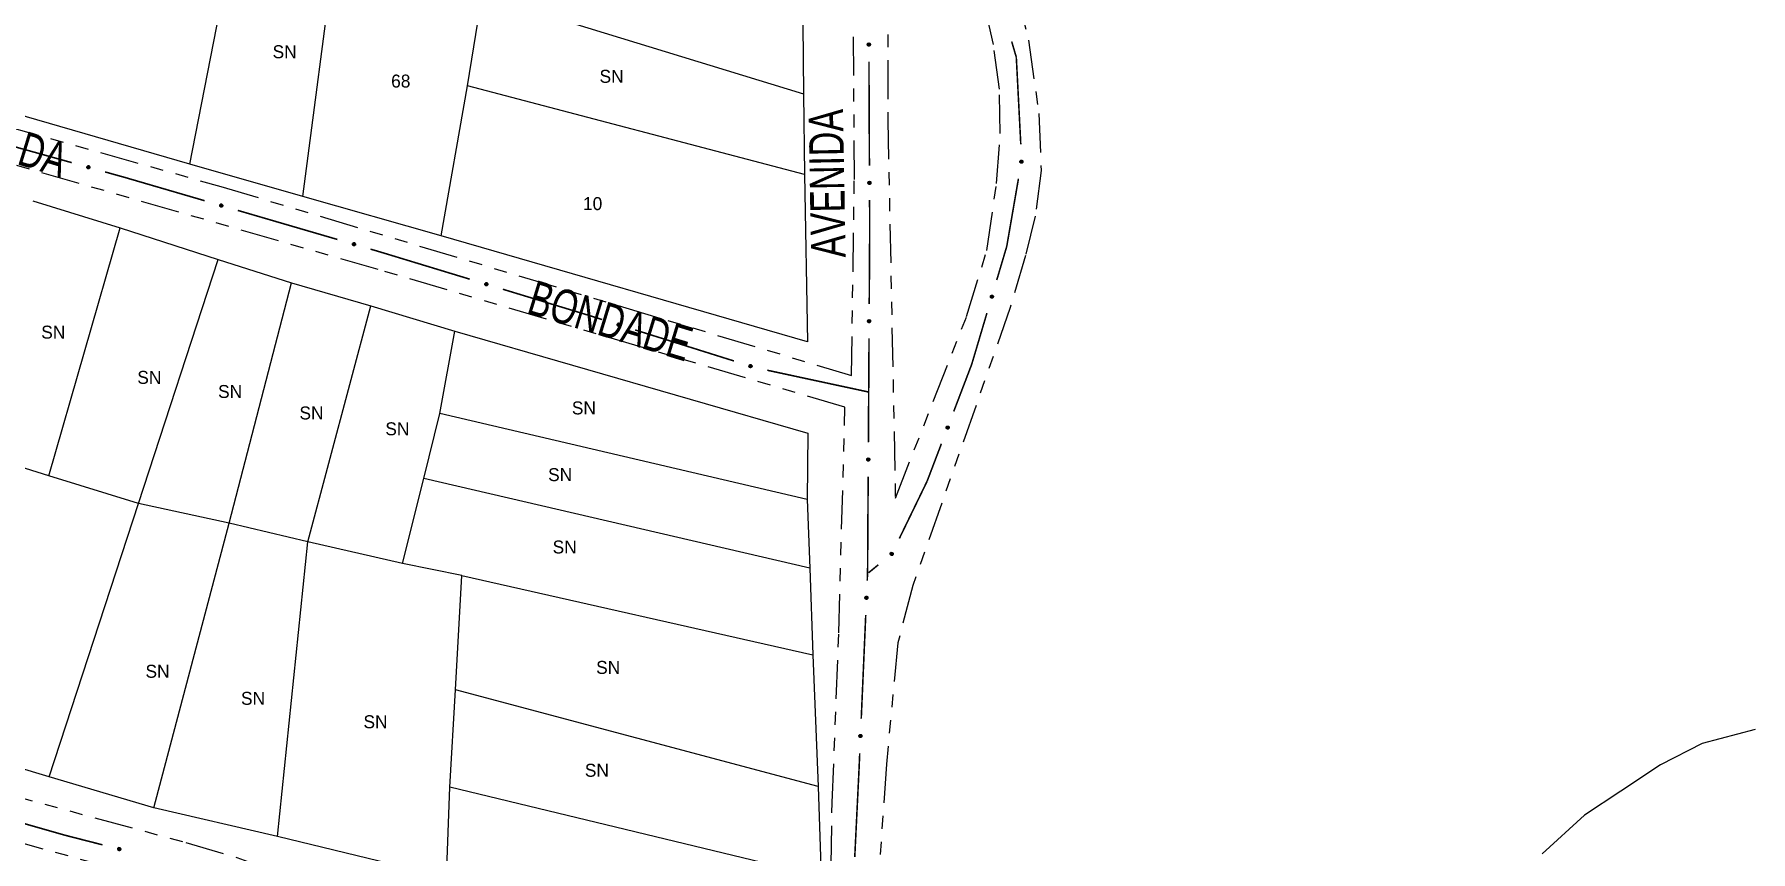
# Model space of a CAD drawing. Extents: x 205454 to 206599, y 4874260 to 4875179.
# Drawn here: x 206193.6 to 206392.2, y 4874690.7 to 4874785.2 of the extents above; entities that cross this region are included whole.
import ezdxf
from ezdxf.enums import TextEntityAlignment as Align

# ---------------------------------------------------------------- set-up
doc = ezdxf.new("R2010")
doc.units = 0
doc.header["$LTSCALE"] = 1.5
doc.header["$MEASUREMENT"] = 0
doc.linetypes.add('TRACO_25', pattern=[8, 3, -1, 1, -1, 1, -1])
for name, color, linetype in [('CD_MALHA_LOTES', 7, 'CONTINUOUS'), ('HD-CURSO-PERENE', 170, 'CONTINUOUS'), ('RU-QUADRA', 210, 'CONTINUOUS'), ('SV-EIXO-RUA-N-PAV', 6, 'CONTINUOUS'), ('SV-RUA-NAO-PAV', 7, 'CONTINUOUS'), ('SV-TXT-RUA-N-PAV', 7, 'CONTINUOUS'), ('Th_NmrPort', 7, 'CONTINUOUS')]:
    doc.layers.add(name, color=color, linetype=linetype)
doc.styles.add('ARIAL', font='ARIAL.SHX')

msp = doc.modelspace()

# ---------------------------------------------------------------- linework, layer by layer
at = {"layer": 'CD_MALHA_LOTES', "linetype": 'Continuous', "flags": 128}
for points in [[(206211.547951, 4874770.237892), (206217.086585, 4874798.467974)], [(206224.631562, 4874766.507791), (206228.389921, 4874795.076973)], [(206243.677683, 4874779.280561), (206245.401442, 4874789.764405)], [(206245.401442, 4874789.764405), (206282.589418, 4874778.348036)], [(206282.476384, 4874790.555638), (206282.589418, 4874778.348036)], [(206240.625783, 4874761.92994), (206243.677683, 4874779.280561)], [(206282.702451, 4874769.022783), (206243.677683, 4874779.280561)], [(206282.589418, 4874778.348036), (206282.702451, 4874769.022783)], [(206211.547951, 4874770.237892), (206191.173687, 4874776.115627)], [(206224.631562, 4874766.507791), (206211.547951, 4874770.237892)], [(206282.702451, 4874769.022783), (206283.041551, 4874749.694079)], [(206193.372231, 4874766.001102), (206203.481832, 4874762.851227)], [(206240.625783, 4874761.92994), (206224.631562, 4874766.507791)], [(206195.232158, 4874734.172361), (206203.481832, 4874762.851227)], [(206203.481832, 4874762.851227), (206214.821383, 4874759.191371)], [(206283.041551, 4874749.694079), (206240.625783, 4874761.92994)], [(206205.611747, 4874730.992487), (206214.821383, 4874759.191371)], [(206214.821383, 4874759.191371), (206223.341046, 4874756.491478)], [(206216.111332, 4874728.712577), (206223.341046, 4874756.491478)], [(206223.341046, 4874756.491478), (206232.490684, 4874753.851583)], [(206225.230972, 4874726.552662), (206232.490684, 4874753.851583)], [(206232.490684, 4874753.851583), (206242.2103, 4874750.911699)], [(206240.500368, 4874741.402075), (206242.2103, 4874750.911699)], [(206242.2103, 4874750.911699), (206283.068684, 4874739.122165)], [(206238.640441, 4874733.872373), (206240.500368, 4874741.402075)], [(206283.008687, 4874731.442469), (206240.500368, 4874741.402075)], [(206283.068684, 4874739.122165), (206283.008687, 4874731.442469)], [(206195.232158, 4874734.172361), (206186.472504, 4874736.932252)], [(206205.611747, 4874730.992487), (206195.232158, 4874734.172361)], [(206236.180539, 4874724.032762), (206238.640441, 4874733.872373)], [(206283.308675, 4874723.492783), (206238.640441, 4874733.872373)], [(206195.262157, 4874699.373737), (206205.611747, 4874730.992487)], [(206216.111332, 4874728.712577), (206205.611747, 4874730.992487)], [(206283.008687, 4874731.442469), (206283.308675, 4874723.492783)], [(206207.411676, 4874695.773879), (206216.111332, 4874728.712577)], [(206225.230972, 4874726.552662), (206216.111332, 4874728.712577)], [(206221.691112, 4874692.47401), (206225.230972, 4874726.552662)], [(206236.180539, 4874724.032762), (206225.230972, 4874726.552662)], [(206243.020268, 4874722.652816), (206236.180539, 4874724.032762)], [(206242.300297, 4874709.42334), (206243.020268, 4874722.652816)], [(206243.020268, 4874722.652816), (206283.668661, 4874713.473179)], [(206283.308675, 4874723.492783), (206283.668661, 4874713.473179)], [(206283.668661, 4874713.473179), (206284.268637, 4874698.263781)], [(206241.640323, 4874698.173784), (206242.300297, 4874709.42334)], [(206284.268637, 4874698.263781), (206242.300297, 4874709.42334)], [(206195.262157, 4874699.373737), (206176.152912, 4874705.10351)], [(206207.411676, 4874695.773879), (206195.262157, 4874699.373737)], [(206241.250338, 4874687.734197), (206241.640323, 4874698.173784)], [(206284.628623, 4874687.794195), (206241.640323, 4874698.173784)], [(206284.268637, 4874698.263781), (206284.628623, 4874687.794195)], [(206221.691112, 4874692.47401), (206207.411676, 4874695.773879)], [(206241.250338, 4874687.734197), (206221.691112, 4874692.47401)]]:
    msp.add_lwpolyline(points, dxfattribs=at)
at = {"layer": 'HD-CURSO-PERENE', "linetype": 'Continuous'}
msp.add_polyline3d([(206392.697741, 4874704.846304, 2.554287), (206386.55274, 4874703.208289, 2.554287), (206381.742065, 4874700.763902, 2.554287), (206377.143418, 4874697.692979, 2.554287), (206372.965752, 4874694.941822, 2.554287), (206368.038081, 4874690.471686, 2.554287)], dxfattribs=at)
at = {"layer": 'RU-QUADRA', "linetype": 'Continuous', "flags": 128}
for points in [[(206185.154661, 4874841.138067), (206195.666763, 4874837.747067), (206208.49605, 4874833.564832), (206219.347252, 4874829.947765), (206230.989689, 4874825.878564), (206240.145391, 4874823.109246), (206250.940077, 4874819.887796), (206282.476384, 4874809.77131), (206282.363351, 4874800.389541), (206282.476384, 4874790.555638), (206282.589418, 4874778.348036), (206282.702451, 4874769.022783), (206283.041551, 4874749.694079), (206240.625783, 4874761.92994), (206224.631562, 4874766.507791), (206211.547951, 4874770.237892), (206191.173687, 4874776.115627)], [(206193.372231, 4874766.001102), (206203.481832, 4874762.851227), (206214.821383, 4874759.191371), (206223.341046, 4874756.491478), (206232.490684, 4874753.851583), (206242.2103, 4874750.911699), (206283.068684, 4874739.122165), (206283.008687, 4874731.442469), (206283.308675, 4874723.492783), (206283.668661, 4874713.473179), (206284.268637, 4874698.263781), (206284.628623, 4874687.794195), (206284.748618, 4874677.444604), (206241.250338, 4874687.734197), (206221.691112, 4874692.47401), (206207.411676, 4874695.773879), (206195.262157, 4874699.373737), (206176.152912, 4874705.10351)]]:
    msp.add_lwpolyline(points, dxfattribs=at)
at = {"layer": 'SV-EIXO-RUA-N-PAV'}
for points in [[(206290.028593, 4874783.927545), (206289.993369, 4874783.961475), (206289.970033, 4874783.997839), (206289.9593, 4874784.033771), (206289.958094, 4874784.067996), (206289.960804, 4874784.103148), (206289.971356, 4874784.137987), (206289.991632, 4874784.174059), (206290.025421, 4874784.209633), (206290.064244, 4874784.23109), (206290.098908, 4874784.243497), (206290.134523, 4874784.246809), (206290.168628, 4874784.243604), (206290.204454, 4874784.231447), (206290.240809, 4874784.210542), (206290.275758, 4874784.175701), (206290.298391, 4874784.139893), (206290.30786, 4874784.104866), (206290.310963, 4874784.06904), (206290.307766, 4874784.033185), (206290.297211, 4874783.999046), (206290.276097, 4874783.96248), (206290.241251, 4874783.928441), (206290.205796, 4874783.90546), (206290.17091, 4874783.895501), (206290.13557, 4874783.89324), (206290.10028, 4874783.89553), (206290.064818, 4874783.904679), (206290.028593, 4874783.927545)], [(206199.928744, 4874769.726772), (206199.886498, 4874769.702129), (206199.845149, 4874769.68959), (206199.807653, 4874769.689057), (206199.774395, 4874769.697226), (206199.741312, 4874769.709415), (206199.710669, 4874769.729063), (206199.68149, 4874769.758404), (206199.656473, 4874769.80061), (206199.646411, 4874769.843812), (206199.643921, 4874769.880545), (206199.650443, 4874769.915715), (206199.662823, 4874769.947654), (206199.684285, 4874769.97881), (206199.714308, 4874770.00809), (206199.757356, 4874770.032219), (206199.797977, 4874770.044234), (206199.834259, 4874770.043797), (206199.869575, 4874770.037017), (206199.9032, 4874770.024168), (206199.933169, 4874770.004708), (206199.962596, 4874769.974426), (206199.985847, 4874769.931622), (206199.998294, 4874769.891244), (206199.998367, 4874769.854966), (206199.990909, 4874769.820347), (206199.979087, 4874769.787017), (206199.960618, 4874769.755392), (206199.928744, 4874769.726772)], [(206307.919373, 4874770.639355), (206307.948125, 4874770.59979), (206307.964745, 4874770.559907), (206307.969032, 4874770.522653), (206307.964237, 4874770.488744), (206307.955424, 4874770.454606), (206307.938946, 4874770.422148), (206307.912676, 4874770.390175), (206307.87319, 4874770.361055), (206307.831214, 4874770.346714), (206307.794915, 4874770.340557), (206307.759269, 4874770.343521), (206307.726249, 4874770.352638), (206307.6931, 4874770.37087), (206307.660959, 4874770.397808), (206307.632638, 4874770.438222), (206307.616612, 4874770.477434), (206307.613411, 4874770.513577), (206307.616618, 4874770.549394), (206307.626033, 4874770.584139), (206307.642393, 4874770.615906), (206307.669573, 4874770.648219), (206307.709832, 4874770.675643), (206307.748759, 4874770.692073), (206307.784848, 4874770.695781), (206307.820039, 4874770.69183), (206307.854386, 4874770.683407), (206307.887703, 4874770.668201), (206307.919373, 4874770.639355)], [(206290.10132, 4874767.92771), (206290.066095, 4874767.96164), (206290.04276, 4874767.998004), (206290.032026, 4874768.033936), (206290.030821, 4874768.068161), (206290.033531, 4874768.103314), (206290.044083, 4874768.138152), (206290.064359, 4874768.174224), (206290.098148, 4874768.209798), (206290.136971, 4874768.231255), (206290.171634, 4874768.243663), (206290.20725, 4874768.246975), (206290.241355, 4874768.24377), (206290.27718, 4874768.231612), (206290.313536, 4874768.210707), (206290.348484, 4874768.175866), (206290.371117, 4874768.140058), (206290.380587, 4874768.105031), (206290.38369, 4874768.069205), (206290.380493, 4874768.03335), (206290.369938, 4874767.999212), (206290.348824, 4874767.962645), (206290.313978, 4874767.928606), (206290.278522, 4874767.905625), (206290.243637, 4874767.895666), (206290.208297, 4874767.893406), (206290.173006, 4874767.895695), (206290.137544, 4874767.904844), (206290.10132, 4874767.92771)], [(206215.301551, 4874765.29663), (206215.259005, 4874765.272508), (206215.217506, 4874765.260477), (206215.180005, 4874765.260404), (206215.146851, 4874765.26898), (206215.11392, 4874765.281575), (206215.08352, 4874765.301597), (206215.054703, 4874765.331294), (206215.030205, 4874765.373804), (206215.020674, 4874765.417125), (206215.018636, 4874765.453887), (206215.025588, 4874765.488973), (206215.038359, 4874765.520759), (206215.060202, 4874765.551649), (206215.090582, 4874765.580558), (206215.133923, 4874765.604157), (206215.174688, 4874765.615673), (206215.210962, 4874765.614791), (206215.246192, 4874765.607578), (206215.279657, 4874765.594318), (206215.309385, 4874765.574491), (206215.338438, 4874765.54385), (206215.361163, 4874765.500764), (206215.373113, 4874765.460237), (206215.372741, 4874765.42396), (206215.364859, 4874765.389436), (206215.352628, 4874765.356253), (206215.333773, 4874765.324857), (206215.301551, 4874765.29663)], [(206230.661551, 4874760.81663), (206230.619005, 4874760.792508), (206230.577506, 4874760.780476), (206230.540005, 4874760.780404), (206230.506851, 4874760.78898), (206230.47392, 4874760.801574), (206230.44352, 4874760.821597), (206230.414703, 4874760.851294), (206230.390205, 4874760.893804), (206230.380674, 4874760.937125), (206230.378636, 4874760.973886), (206230.385588, 4874761.008973), (206230.398359, 4874761.040759), (206230.420202, 4874761.071648), (206230.450582, 4874761.100558), (206230.493923, 4874761.124157), (206230.534688, 4874761.135673), (206230.570962, 4874761.134791), (206230.606192, 4874761.127578), (206230.639657, 4874761.114318), (206230.669385, 4874761.094491), (206230.698438, 4874761.06385), (206230.721163, 4874761.020764), (206230.733113, 4874760.980237), (206230.732741, 4874760.94396), (206230.724859, 4874760.909436), (206230.712628, 4874760.876253), (206230.693773, 4874760.844857), (206230.661551, 4874760.81663)], [(206245.978808, 4874756.197363), (206245.935996, 4874756.173716), (206245.894365, 4874756.162148), (206245.856867, 4874756.162493), (206245.823809, 4874756.171438), (206245.791021, 4874756.184399), (206245.760846, 4874756.204759), (206245.732361, 4874756.234775), (206245.708339, 4874756.277555), (206245.699292, 4874756.32098), (206245.697663, 4874756.357762), (206245.705006, 4874756.392769), (206245.71813, 4874756.42441), (206245.740316, 4874756.455054), (206245.771016, 4874756.483624), (206245.814617, 4874756.506738), (206245.855508, 4874756.5178), (206245.89177, 4874756.516513), (206245.926917, 4874756.508909), (206245.960233, 4874756.495276), (206245.989738, 4874756.475119), (206246.018447, 4874756.444157), (206246.040691, 4874756.40082), (206246.052189, 4874756.360162), (206246.051412, 4874756.323891), (206246.043146, 4874756.289457), (206246.030547, 4874756.256413), (206246.011343, 4874756.225229), (206245.978808, 4874756.197363)], [(206304.513544, 4874755.019254), (206304.537446, 4874754.976584), (206304.549262, 4874754.935023), (206304.549141, 4874754.897523), (206304.540392, 4874754.864413), (206304.527628, 4874754.831548), (206304.507448, 4874754.801252), (206304.477602, 4874754.772589), (206304.434966, 4874754.748313), (206304.391595, 4874754.739006), (206304.354824, 4874754.737158), (206304.319774, 4874754.744292), (206304.288055, 4874754.757227), (206304.257279, 4874754.77923), (206304.228527, 4874754.809759), (206304.205153, 4874754.853222), (206304.193848, 4874754.894047), (206304.194918, 4874754.930316), (206304.202313, 4874754.965507), (206304.215747, 4874754.998904), (206304.235728, 4874755.028528), (206304.266518, 4874755.057422), (206304.309722, 4874755.079923), (206304.350311, 4874755.091663), (206304.386585, 4874755.091103), (206304.421068, 4874755.083042), (206304.454187, 4874755.07064), (206304.485485, 4874755.051622), (206304.513544, 4874755.019254)], [(206261.276675, 4874751.51355), (206261.233642, 4874751.490308), (206261.191905, 4874751.479131), (206261.154411, 4874751.479829), (206261.121439, 4874751.489085), (206261.088774, 4874751.502353), (206261.058793, 4874751.522997), (206261.030591, 4874751.553279), (206261.006973, 4874751.596283), (206260.998334, 4874751.639792), (206260.997051, 4874751.676587), (206261.004723, 4874751.711524), (206261.018145, 4874751.74304), (206261.040617, 4874751.773474), (206261.071585, 4874751.801754), (206261.115402, 4874751.824457), (206261.156395, 4874751.835133), (206261.192644, 4874751.833506), (206261.227717, 4874751.825571), (206261.260904, 4874751.811625), (206261.290217, 4874751.791191), (206261.318634, 4874751.759961), (206261.340469, 4874751.716416), (206261.351584, 4874751.675652), (206261.350466, 4874751.639391), (206261.341877, 4874751.605036), (206261.328967, 4874751.572111), (206261.309471, 4874751.541109), (206261.276675, 4874751.51355)], [(206290.057444, 4874751.92915), (206290.022586, 4874751.963456), (206289.999641, 4874752.000068), (206289.989293, 4874752.036113), (206289.988455, 4874752.070348), (206289.991542, 4874752.10547), (206290.002466, 4874752.140193), (206290.023128, 4874752.176046), (206290.057296, 4874752.211256), (206290.096346, 4874752.232296), (206290.131141, 4874752.244331), (206290.16679, 4874752.247261), (206290.200859, 4874752.243691), (206290.236552, 4874752.23115), (206290.272681, 4874752.209857), (206290.307255, 4874752.174643), (206290.329502, 4874752.138595), (206290.338596, 4874752.103468), (206290.341315, 4874752.06761), (206290.337733, 4874752.031792), (206290.326813, 4874751.997768), (206290.305308, 4874751.96143), (206290.2701, 4874751.927767), (206290.2344, 4874751.905167), (206290.19941, 4874751.895583), (206290.164048, 4874751.893701), (206290.128783, 4874751.896369), (206290.093422, 4874751.905897), (206290.057444, 4874751.92915)], [(206276.541374, 4874746.718869), (206276.498341, 4874746.695626), (206276.456604, 4874746.68445), (206276.41911, 4874746.685148), (206276.386138, 4874746.694404), (206276.353473, 4874746.707672), (206276.323492, 4874746.728315), (206276.29529, 4874746.758598), (206276.271672, 4874746.801602), (206276.263033, 4874746.84511), (206276.26175, 4874746.881906), (206276.269422, 4874746.916842), (206276.282843, 4874746.948359), (206276.305316, 4874746.978793), (206276.336284, 4874747.007073), (206276.380101, 4874747.029775), (206276.421094, 4874747.040452), (206276.457342, 4874747.038824), (206276.492416, 4874747.030889), (206276.525602, 4874747.016944), (206276.554916, 4874746.99651), (206276.583333, 4874746.965279), (206276.605168, 4874746.921735), (206276.616283, 4874746.880971), (206276.615165, 4874746.844709), (206276.606576, 4874746.810354), (206276.593666, 4874746.77743), (206276.574169, 4874746.746428), (206276.541374, 4874746.718869)], [(206299.400706, 4874739.86145), (206299.421309, 4874739.817093), (206299.429946, 4874739.774758), (206299.426986, 4874739.737374), (206299.415757, 4874739.705021), (206299.400542, 4874739.673217), (206299.378127, 4874739.644535), (206299.346197, 4874739.618213), (206299.301846, 4874739.597233), (206299.257896, 4874739.591236), (206299.22109, 4874739.592176), (206299.18668, 4874739.601943), (206299.156031, 4874739.617242), (206299.127009, 4874739.641511), (206299.10065, 4874739.674129), (206299.080633, 4874739.719236), (206299.07245, 4874739.760799), (206299.076262, 4874739.796883), (206299.0863, 4874739.831414), (206299.102223, 4874739.863698), (206299.124388, 4874739.891725), (206299.157277, 4874739.918205), (206299.20206, 4874739.937372), (206299.243421, 4874739.946007), (206299.279549, 4874739.942702), (206299.313322, 4874739.932055), (206299.345408, 4874739.917182), (206299.375177, 4874739.89585), (206299.400706, 4874739.86145)], [(206289.958681, 4874735.929455), (206289.923822, 4874735.963761), (206289.900878, 4874736.000373), (206289.89053, 4874736.036417), (206289.889691, 4874736.070653), (206289.892778, 4874736.105775), (206289.903703, 4874736.140498), (206289.924364, 4874736.176351), (206289.958532, 4874736.211561), (206289.997583, 4874736.2326), (206290.032378, 4874736.244636), (206290.068027, 4874736.247566), (206290.102095, 4874736.243995), (206290.137788, 4874736.231455), (206290.173918, 4874736.210161), (206290.208491, 4874736.174947), (206290.230739, 4874736.138899), (206290.239832, 4874736.103773), (206290.242551, 4874736.067915), (206290.23897, 4874736.032096), (206290.22805, 4874735.998073), (206290.206545, 4874735.961735), (206290.171336, 4874735.928072), (206290.135636, 4874735.905472), (206290.100646, 4874735.895888), (206290.065284, 4874735.894006), (206290.03002, 4874735.896674), (206289.994658, 4874735.906202), (206289.958681, 4874735.929455)], [(206292.955462, 4874725.162122), (206292.951285, 4874725.113392), (206292.937731, 4874725.072365), (206292.916577, 4874725.041401), (206292.89075, 4874725.018912), (206292.861735, 4874724.998881), (206292.828028, 4874724.98514), (206292.787237, 4874724.978176), (206292.738325, 4874724.982022), (206292.69721, 4874724.99867), (206292.665743, 4874725.017784), (206292.640743, 4874725.043366), (206292.621756, 4874725.071878), (206292.60864, 4874725.107363), (206292.601986, 4874725.148769), (206292.607044, 4874725.197859), (206292.620608, 4874725.237989), (206292.641856, 4874725.267402), (206292.667733, 4874725.292373), (206292.697599, 4874725.312468), (206292.730765, 4874725.325766), (206292.772467, 4874725.33239), (206292.820852, 4874725.326756), (206292.861031, 4874725.313684), (206292.890735, 4874725.292856), (206292.914745, 4874725.266826), (206292.93519, 4874725.237969), (206292.950413, 4874725.20466), (206292.955462, 4874725.162122)], [(206289.746413, 4874719.936681), (206289.712856, 4874719.972262), (206289.691292, 4874720.009704), (206289.682295, 4874720.046109), (206289.682733, 4874720.080353), (206289.687127, 4874720.115335), (206289.699338, 4874720.149627), (206289.721322, 4874720.184685), (206289.756778, 4874720.218597), (206289.796586, 4874720.238166), (206289.831805, 4874720.248896), (206289.867538, 4874720.250496), (206289.90145, 4874720.245658), (206289.936651, 4874720.231796), (206289.971962, 4874720.209171), (206290.005199, 4874720.172693), (206290.026087, 4874720.135841), (206290.033865, 4874720.100399), (206290.035246, 4874720.064465), (206290.030332, 4874720.028805), (206290.018152, 4874719.995213), (206289.995307, 4874719.959701), (206289.958869, 4874719.927374), (206289.922351, 4874719.90612), (206289.887028, 4874719.897846), (206289.851621, 4874719.897284), (206289.81648, 4874719.901264), (206289.781498, 4874719.912104), (206289.746413, 4874719.936681)], [(206289.051417, 4874703.951782), (206289.017861, 4874703.987364), (206288.996297, 4874704.024806), (206288.9873, 4874704.061211), (206288.987738, 4874704.095454), (206288.992131, 4874704.130436), (206289.004342, 4874704.164728), (206289.026326, 4874704.199786), (206289.061782, 4874704.233698), (206289.10159, 4874704.253268), (206289.136809, 4874704.263998), (206289.172543, 4874704.265597), (206289.206454, 4874704.26076), (206289.241656, 4874704.246898), (206289.276966, 4874704.224272), (206289.310203, 4874704.187794), (206289.331092, 4874704.150942), (206289.33887, 4874704.115501), (206289.34025, 4874704.079567), (206289.335337, 4874704.043907), (206289.323156, 4874704.010314), (206289.300312, 4874703.974803), (206289.263873, 4874703.942475), (206289.227356, 4874703.921221), (206289.192033, 4874703.912948), (206289.156625, 4874703.912385), (206289.121485, 4874703.916365), (206289.086503, 4874703.927205), (206289.051417, 4874703.951782)], [(206203.494978, 4874690.866344), (206203.453255, 4874690.840826), (206203.412177, 4874690.827426), (206203.3747, 4874690.826112), (206203.341279, 4874690.833585), (206203.307949, 4874690.845082), (206203.276903, 4874690.864087), (206203.247118, 4874690.892813), (206203.221226, 4874690.934488), (206203.210265, 4874690.977471), (206203.207011, 4874691.014144), (206203.212797, 4874691.049442), (206203.224508, 4874691.081633), (206203.245316, 4874691.113229), (206203.274722, 4874691.143129), (206203.317258, 4874691.16815), (206203.357619, 4874691.18101), (206203.393903, 4874691.18133), (206203.429352, 4874691.175288), (206203.463238, 4874691.163143), (206203.493606, 4874691.144311), (206203.523658, 4874691.11465), (206203.547797, 4874691.07234), (206203.561083, 4874691.032231), (206203.561912, 4874690.995961), (206203.555178, 4874690.961195), (206203.544053, 4874690.927626), (206203.526248, 4874690.895622), (206203.494978, 4874690.866344)]]:
    msp.add_lwpolyline(points, close=True, dxfattribs=at)
for points in [[(206289.970033, 4874783.997839), (206289.960804, 4874784.103148)], [(206289.979977, 4874783.982147), (206289.967107, 4874784.111719)], [(206289.993369, 4874783.961475), (206289.971356, 4874784.137987)], [(206290.010157, 4874783.946806), (206289.981949, 4874784.148629)], [(206290.028593, 4874783.927545), (206289.991632, 4874784.174059)], [(206290.0485, 4874783.916961), (206290.010424, 4874784.18833)], [(206290.064818, 4874783.904679), (206290.025421, 4874784.209633)], [(206290.082669, 4874783.904835), (206290.044413, 4874784.215776)], [(206290.10028, 4874783.89553), (206290.064244, 4874784.23109)], [(206290.116812, 4874783.898168), (206290.079815, 4874784.232311)], [(206290.13557, 4874783.89324), (206290.098908, 4874784.243497)], [(206290.15366, 4874783.896971), (206290.119337, 4874784.243407)], [(206290.17091, 4874783.895501), (206290.134523, 4874784.246809)], [(206290.189106, 4874783.903954), (206290.152091, 4874784.242191)], [(206290.205796, 4874783.90546), (206290.168628, 4874784.243604)], [(206290.224515, 4874783.919125), (206290.187612, 4874784.232801)], [(206290.241251, 4874783.928441), (206290.204454, 4874784.231447)], [(206290.257127, 4874783.949293), (206290.223157, 4874784.217953)], [(206290.276097, 4874783.96248), (206290.240809, 4874784.210542)], [(206290.28425, 4874783.986259), (206290.258783, 4874784.185366)], [(206290.297211, 4874783.999046), (206290.275758, 4874784.175701)], [(206290.301833, 4874784.020452), (206290.287593, 4874784.151383)], [(206290.307766, 4874784.033185), (206290.298391, 4874784.139893)], [(206199.990909, 4874769.820347), (206199.643921, 4874769.880545)], [(206199.979087, 4874769.787017), (206199.646411, 4874769.843812)], [(206199.981055, 4874769.803643), (206199.64948, 4874769.859126)], [(206199.992251, 4874769.838769), (206199.649577, 4874769.900175)], [(206199.998367, 4874769.854966), (206199.650443, 4874769.915715)], [(206199.965333, 4874769.772609), (206199.655739, 4874769.820557)], [(206199.960618, 4874769.755392), (206199.656473, 4874769.80061)], [(206199.995193, 4874769.874777), (206199.659675, 4874769.931358)], [(206199.998294, 4874769.891244), (206199.662823, 4874769.947654)], [(206199.944354, 4874769.74304), (206199.672881, 4874769.780374)], [(206199.990249, 4874769.91298), (206199.678391, 4874769.962974)], [(206199.928744, 4874769.726772), (206199.68149, 4874769.758404)], [(206199.985847, 4874769.931622), (206199.684285, 4874769.97881)], [(206199.970112, 4874769.95258), (206199.702366, 4874769.993126)], [(206199.905187, 4874769.714284), (206199.703317, 4874769.742156)], [(206199.886498, 4874769.702129), (206199.710669, 4874769.729063)], [(206199.962596, 4874769.974426), (206199.714308, 4874770.00809)], [(206199.862958, 4874769.694879), (206199.734784, 4874769.717815)], [(206199.845149, 4874769.68959), (206199.741312, 4874769.709415)], [(206199.941939, 4874769.988752), (206199.74343, 4874770.018521)], [(206199.933169, 4874770.004708), (206199.757356, 4874770.032219)], [(206199.913833, 4874770.01499), (206199.783979, 4874770.036977)], [(206199.9032, 4874770.024168), (206199.797977, 4874770.044234)], [(206307.626033, 4874770.584139), (206307.616612, 4874770.477434)], [(206307.6341, 4874770.595638), (206307.625236, 4874770.464233)], [(206307.642393, 4874770.615906), (206307.632638, 4874770.438222)], [(206307.65739, 4874770.626231), (206307.647662, 4874770.425738)], [(206307.669573, 4874770.648219), (206307.660959, 4874770.397808)], [(206307.690556, 4874770.657887), (206307.677044, 4874770.387426)], [(206307.709832, 4874770.675643), (206307.6931, 4874770.37087)], [(206307.727939, 4874770.68189), (206307.709447, 4874770.366593)], [(206307.748759, 4874770.692073), (206307.726249, 4874770.352638)], [(206307.765454, 4874770.690639), (206307.742779, 4874770.351139)], [(206307.784848, 4874770.695781), (206307.759269, 4874770.343521)], [(206307.801576, 4874770.691319), (206307.774817, 4874770.344217)], [(206307.820039, 4874770.69183), (206307.794915, 4874770.340557)], [(206307.837647, 4874770.6837), (206307.815669, 4874770.348234)], [(206307.854386, 4874770.683407), (206307.831214, 4874770.346714)], [(206307.8701, 4874770.671167), (206307.853417, 4874770.358326)], [(206307.887703, 4874770.668201), (206307.87319, 4874770.361055)], [(206307.901623, 4874770.653256), (206307.89168, 4874770.379408)], [(206307.919373, 4874770.639355), (206307.912676, 4874770.390175)], [(206307.934159, 4874770.617168), (206307.926655, 4874770.413521)], [(206307.948125, 4874770.59979), (206307.938946, 4874770.422148)], [(206307.957697, 4874770.577096), (206307.947721, 4874770.447268)], [(206307.964745, 4874770.559907), (206307.955424, 4874770.454606)], [(206290.04276, 4874767.998004), (206290.033531, 4874768.103314)], [(206290.052703, 4874767.982312), (206290.039834, 4874768.111885)], [(206290.066095, 4874767.96164), (206290.044083, 4874768.138152)], [(206290.082884, 4874767.946971), (206290.054676, 4874768.148795)], [(206290.10132, 4874767.92771), (206290.064359, 4874768.174224)], [(206290.121227, 4874767.917126), (206290.083151, 4874768.188496)], [(206290.137544, 4874767.904844), (206290.098148, 4874768.209798)], [(206290.155395, 4874767.905), (206290.117139, 4874768.215941)], [(206290.173006, 4874767.895695), (206290.136971, 4874768.231255)], [(206290.189539, 4874767.898333), (206290.152542, 4874768.232476)], [(206290.208297, 4874767.893406), (206290.171634, 4874768.243663)], [(206290.226387, 4874767.897136), (206290.192063, 4874768.243572)], [(206290.243637, 4874767.895666), (206290.20725, 4874768.246975)], [(206290.261833, 4874767.90412), (206290.224817, 4874768.242357)], [(206290.278522, 4874767.905625), (206290.241355, 4874768.24377)], [(206290.297242, 4874767.919291), (206290.260338, 4874768.232966)], [(206290.313978, 4874767.928606), (206290.27718, 4874768.231612)], [(206290.329854, 4874767.949459), (206290.295884, 4874768.218118)], [(206290.348824, 4874767.962645), (206290.313536, 4874768.210707)], [(206290.356976, 4874767.986424), (206290.33151, 4874768.185531)], [(206290.369938, 4874767.999212), (206290.348484, 4874768.175866)], [(206290.37456, 4874768.020618), (206290.360319, 4874768.151549)], [(206290.380493, 4874768.03335), (206290.371117, 4874768.140058)], [(206215.364859, 4874765.389436), (206215.018636, 4874765.453887)], [(206215.352628, 4874765.356253), (206215.020674, 4874765.417125)], [(206215.354801, 4874765.372853), (206215.023931, 4874765.432401)], [(206215.366426, 4874765.40784), (206215.024532, 4874765.473446)], [(206215.372741, 4874765.42396), (206215.025588, 4874765.488973)], [(206215.338699, 4874765.342015), (206215.029717, 4874765.393758)], [(206215.333773, 4874765.324857), (206215.030205, 4874765.373804)], [(206215.36981, 4874765.443809), (206215.035011, 4874765.504503)], [(206215.373113, 4874765.460237), (206215.038359, 4874765.520759)], [(206215.317358, 4874765.312705), (206215.046364, 4874765.353368)], [(206215.365335, 4874765.48207), (206215.054115, 4874765.535887)], [(206215.301551, 4874765.29663), (206215.054703, 4874765.331294)], [(206215.361163, 4874765.500764), (206215.060202, 4874765.551649)], [(206215.277842, 4874765.284432), (206215.076329, 4874765.314779)], [(206215.345686, 4874765.521914), (206215.078458, 4874765.565742)], [(206215.338438, 4874765.54385), (206215.090582, 4874765.580558)], [(206215.317959, 4874765.558428), (206215.11983, 4874765.590631)], [(206215.309385, 4874765.574491), (206215.133923, 4874765.604157)], [(206215.290177, 4874765.585009), (206215.160602, 4874765.608588)], [(206215.279657, 4874765.594318), (206215.174688, 4874765.615673)], [(206215.259005, 4874765.272508), (206215.08352, 4874765.301597)], [(206215.235378, 4874765.265547), (206215.107495, 4874765.290054)], [(206215.217506, 4874765.260477), (206215.11392, 4874765.281575)], [(206230.724859, 4874760.909436), (206230.378636, 4874760.973886)], [(206230.712628, 4874760.876253), (206230.380674, 4874760.937125)], [(206230.714801, 4874760.892853), (206230.383931, 4874760.952401)], [(206230.726426, 4874760.92784), (206230.384532, 4874760.993446)], [(206230.732741, 4874760.94396), (206230.385588, 4874761.008973)], [(206230.698699, 4874760.862015), (206230.389717, 4874760.913758)], [(206230.693773, 4874760.844857), (206230.390205, 4874760.893804)], [(206230.72981, 4874760.963808), (206230.395011, 4874761.024502)], [(206230.733113, 4874760.980237), (206230.398359, 4874761.040759)], [(206230.677358, 4874760.832705), (206230.406364, 4874760.873368)], [(206230.725335, 4874761.00207), (206230.414115, 4874761.055886)], [(206230.661551, 4874760.81663), (206230.414703, 4874760.851294)], [(206230.721163, 4874761.020764), (206230.420202, 4874761.071648)], [(206230.637842, 4874760.804432), (206230.436329, 4874760.834779)], [(206230.705686, 4874761.041914), (206230.438458, 4874761.085742)], [(206230.619005, 4874760.792508), (206230.44352, 4874760.821597)], [(206230.698438, 4874761.06385), (206230.450582, 4874761.100558)], [(206230.595378, 4874760.785547), (206230.467495, 4874760.810054)], [(206230.577506, 4874760.780476), (206230.47392, 4874760.801574)], [(206230.677959, 4874761.078428), (206230.47983, 4874761.110631)], [(206230.669385, 4874761.094491), (206230.493923, 4874761.124157)], [(206230.650177, 4874761.105009), (206230.520602, 4874761.128588)], [(206230.639657, 4874761.114318), (206230.534688, 4874761.135673)], [(206246.043146, 4874756.289457), (206245.697663, 4874756.357762)], [(206246.030547, 4874756.256413), (206245.699292, 4874756.32098)], [(206246.032904, 4874756.272988), (206245.702719, 4874756.336219)], [(206246.044919, 4874756.307842), (206245.703776, 4874756.377254)], [(206246.051412, 4874756.323891), (206245.705006, 4874756.392769)], [(206246.01646, 4874756.242331), (206245.708073, 4874756.297513)], [(206246.011343, 4874756.225229), (206245.708339, 4874756.277555)], [(206246.048703, 4874756.343771), (206245.714601, 4874756.408192)], [(206246.052189, 4874756.360162), (206245.71813, 4874756.42441)], [(206245.994794, 4874756.213261), (206245.724269, 4874756.25694)], [(206245.978808, 4874756.197363), (206245.732361, 4874756.234775)], [(206246.044654, 4874756.38208), (206245.734053, 4874756.439361)], [(206246.040691, 4874756.40082), (206245.740316, 4874756.455054)], [(206245.954964, 4874756.18543), (206245.753802, 4874756.21802)], [(206246.02545, 4874756.422141), (206245.758727, 4874756.468944)], [(206245.935996, 4874756.173716), (206245.760846, 4874756.204759)], [(206246.018447, 4874756.444157), (206245.771016, 4874756.483624)], [(206245.912293, 4874756.167019), (206245.784691, 4874756.192949)], [(206245.894365, 4874756.162148), (206245.791021, 4874756.184399)], [(206245.998132, 4874756.458962), (206245.800374, 4874756.49337)], [(206245.989738, 4874756.475119), (206245.814617, 4874756.506738)], [(206245.970648, 4874756.485851), (206245.841344, 4874756.510872)], [(206245.960233, 4874756.495276), (206245.855508, 4874756.5178)], [(206304.215747, 4874754.998904), (206304.193848, 4874754.894047)], [(206304.22511, 4874755.009375), (206304.20086, 4874754.879924)], [(206304.235728, 4874755.028528), (206304.205153, 4874754.853222)], [(206304.251835, 4874755.037018), (206304.218606, 4874754.839059)], [(206304.266518, 4874755.057422), (206304.228527, 4874754.809759)], [(206304.288492, 4874755.064556), (206304.24328, 4874754.797559)], [(206304.309722, 4874755.079923), (206304.257279, 4874754.77923)], [(206304.328438, 4874755.083998), (206304.273009, 4874754.773061)], [(206304.350311, 4874755.091663), (206304.288055, 4874754.757227)], [(206304.366722, 4874755.088276), (206304.304294, 4874754.753795)], [(206304.386585, 4874755.091103), (206304.319774, 4874754.744292)], [(206304.402672, 4874755.084705), (206304.335295, 4874754.743155)], [(206304.421068, 4874755.083042), (206304.354824, 4874754.737158)], [(206304.437598, 4874755.072899), (206304.376337, 4874754.742342)], [(206304.454187, 4874755.07064), (206304.391595, 4874754.739006)], [(206304.468352, 4874755.056638), (206304.415009, 4874754.747927)], [(206304.485485, 4874755.051622), (206304.434966, 4874754.748313)], [(206304.497551, 4874755.035145), (206304.455485, 4874754.764365)], [(206304.513544, 4874755.019254), (206304.477602, 4874754.772589)], [(206304.525619, 4874754.995482), (206304.494228, 4874754.79413)], [(206304.537446, 4874754.976584), (206304.507448, 4874754.801252)], [(206304.544284, 4874754.952921), (206304.519115, 4874754.825167)], [(206304.549262, 4874754.935023), (206304.527628, 4874754.831548)], [(206261.341877, 4874751.605036), (206260.997051, 4874751.676587)], [(206261.328967, 4874751.572111), (206260.998334, 4874751.639792)], [(206261.33148, 4874751.588663), (206261.001904, 4874751.654997)], [(206261.343822, 4874751.623403), (206261.003348, 4874751.696021)], [(206261.350466, 4874751.639391), (206261.004723, 4874751.711524)], [(206261.314748, 4874751.558162), (206261.006895, 4874751.616243)], [(206261.309471, 4874751.541109), (206261.006973, 4874751.596283)], [(206261.347945, 4874751.659295), (206261.014463, 4874751.726856)], [(206261.351584, 4874751.675652), (206261.018145, 4874751.74304)], [(206261.29281, 4874751.529297), (206261.022708, 4874751.57552)], [(206261.276675, 4874751.51355), (206261.030591, 4874751.553279)], [(206261.344256, 4874751.69764), (206261.034208, 4874751.757841)], [(206261.340469, 4874751.716416), (206261.040617, 4874751.773474)], [(206261.25272, 4874751.501842), (206261.051874, 4874751.536324)], [(206261.233642, 4874751.490308), (206261.058793, 4874751.522997)], [(206261.32543, 4874751.73788), (206261.059159, 4874751.78719)], [(206261.318634, 4874751.759961), (206261.071585, 4874751.801754)], [(206261.209877, 4874751.483834), (206261.082525, 4874751.510963)], [(206261.191905, 4874751.479131), (206261.088774, 4874751.502353)], [(206261.298459, 4874751.774956), (206261.101034, 4874751.811223)], [(206261.290217, 4874751.791191), (206261.115402, 4874751.824457)], [(206261.27123, 4874751.802102), (206261.142166, 4874751.828339)], [(206261.260904, 4874751.811625), (206261.156395, 4874751.835133)], [(206289.999641, 4874752.000068), (206289.991542, 4874752.10547)], [(206290.009416, 4874751.98427), (206289.997936, 4874752.113973)], [(206290.022586, 4874751.963456), (206290.002466, 4874752.140193)], [(206290.039216, 4874751.948608), (206290.013173, 4874752.150722)], [(206290.057444, 4874751.92915), (206290.023128, 4874752.176046)], [(206290.077236, 4874751.918353), (206290.042071, 4874752.190115)], [(206290.093422, 4874751.905897), (206290.057296, 4874752.211256)], [(206290.111273, 4874751.905862), (206290.076352, 4874752.217195)], [(206290.128783, 4874751.896369), (206290.096346, 4874752.232296)], [(206290.145343, 4874751.898829), (206290.11193, 4874752.23335)], [(206290.164048, 4874751.893701), (206290.131141, 4874752.244331)], [(206290.182176, 4874751.897237), (206290.151568, 4874752.244021)], [(206290.19941, 4874751.895583), (206290.16679, 4874752.247261)], [(206290.217695, 4874751.903841), (206290.184307, 4874752.242455)], [(206290.2344, 4874751.905167), (206290.200859, 4874752.243691)], [(206290.253265, 4874751.918631), (206290.219725, 4874752.232684)], [(206290.2701, 4874751.927767), (206290.236552, 4874752.23115)], [(206290.286198, 4874751.948448), (206290.25511, 4874752.217456)], [(206290.305308, 4874751.96143), (206290.272681, 4874752.209857)], [(206290.313715, 4874751.985121), (206290.290384, 4874752.184489)], [(206290.326813, 4874751.997768), (206290.307255, 4874752.174643)], [(206290.331665, 4874752.019124), (206290.318828, 4874752.1502)], [(206290.337733, 4874752.031792), (206290.329502, 4874752.138595)], [(206276.606576, 4874746.810354), (206276.26175, 4874746.881906)], [(206276.593666, 4874746.77743), (206276.263033, 4874746.84511)], [(206276.596179, 4874746.793982), (206276.266603, 4874746.860316)], [(206276.608521, 4874746.828722), (206276.268047, 4874746.90134)], [(206276.615165, 4874746.844709), (206276.269422, 4874746.916842)], [(206276.579447, 4874746.763481), (206276.271593, 4874746.821562)], [(206276.574169, 4874746.746428), (206276.271672, 4874746.801602)], [(206276.612644, 4874746.864614), (206276.279162, 4874746.932175)], [(206276.616283, 4874746.880971), (206276.282843, 4874746.948359)], [(206276.557508, 4874746.734616), (206276.287407, 4874746.780839)], [(206276.541374, 4874746.718869), (206276.29529, 4874746.758598)], [(206276.608955, 4874746.902959), (206276.298906, 4874746.963159)], [(206276.605168, 4874746.921735), (206276.305316, 4874746.978793)], [(206276.517419, 4874746.707161), (206276.316573, 4874746.741642)], [(206276.498341, 4874746.695626), (206276.323492, 4874746.728315)], [(206276.590129, 4874746.943198), (206276.323858, 4874746.992509)], [(206276.583333, 4874746.965279), (206276.336284, 4874747.007073)], [(206276.474576, 4874746.689153), (206276.347224, 4874746.716282)], [(206276.456604, 4874746.68445), (206276.353473, 4874746.707672)], [(206276.563158, 4874746.980275), (206276.365733, 4874747.016542)], [(206276.554916, 4874746.99651), (206276.380101, 4874747.029775)], [(206276.535928, 4874747.007421), (206276.406865, 4874747.033658)], [(206276.525602, 4874747.016944), (206276.421094, 4874747.040452)], [(206299.102223, 4874739.863698), (206299.07245, 4874739.760799)], [(206299.112351, 4874739.87343), (206299.078373, 4874739.746186)], [(206299.124388, 4874739.891725), (206299.080633, 4874739.719236)], [(206299.141091, 4874739.898972), (206299.092975, 4874739.704095)], [(206299.157277, 4874739.918205), (206299.10065, 4874739.674129)], [(206299.179728, 4874739.923656), (206299.114437, 4874739.660846)], [(206299.20206, 4874739.937372), (206299.127009, 4874739.641511)], [(206299.22103, 4874739.940019), (206299.142227, 4874739.634169)], [(206299.243421, 4874739.946007), (206299.156031, 4874739.617242)], [(206299.259528, 4874739.941387), (206299.171964, 4874739.612591)], [(206299.279549, 4874739.942702), (206299.18668, 4874739.601943)], [(206299.295106, 4874739.935105), (206299.202071, 4874739.599634)], [(206299.313322, 4874739.932055), (206299.22109, 4874739.592176)], [(206299.329037, 4874739.920689), (206299.242933, 4874739.595717)], [(206299.345408, 4874739.917182), (206299.257896, 4874739.591236)], [(206299.358473, 4874739.902147), (206299.281918, 4874739.59836)], [(206299.375177, 4874739.89585), (206299.301846, 4874739.597233)], [(206299.385961, 4874739.878506), (206299.323521, 4874739.611687)], [(206299.400706, 4874739.86145), (206299.346197, 4874739.618213)], [(206299.410947, 4874739.836833), (206299.364406, 4874739.638434)], [(206299.421309, 4874739.817093), (206299.378127, 4874739.644535)], [(206299.426337, 4874739.792981), (206299.39157, 4874739.667498)], [(206299.429946, 4874739.774758), (206299.400542, 4874739.673217)], [(206289.900878, 4874736.000373), (206289.892778, 4874736.105775)], [(206289.910652, 4874735.984575), (206289.899172, 4874736.114278)], [(206289.923822, 4874735.963761), (206289.903703, 4874736.140498)], [(206289.940452, 4874735.948913), (206289.914409, 4874736.151027)], [(206289.958681, 4874735.929455), (206289.924364, 4874736.176351)], [(206289.978473, 4874735.918658), (206289.943308, 4874736.19042)], [(206289.994658, 4874735.906202), (206289.958532, 4874736.211561)], [(206290.01251, 4874735.906167), (206289.977589, 4874736.2175)], [(206290.03002, 4874735.896674), (206289.997583, 4874736.2326)], [(206290.04658, 4874735.899134), (206290.013167, 4874736.233655)], [(206290.065284, 4874735.894006), (206290.032378, 4874736.244636)], [(206290.083413, 4874735.897542), (206290.052804, 4874736.244326)], [(206290.100646, 4874735.895888), (206290.068027, 4874736.247566)], [(206290.118932, 4874735.904146), (206290.085544, 4874736.24276)], [(206290.135636, 4874735.905472), (206290.102095, 4874736.243995)], [(206290.154501, 4874735.918936), (206290.120962, 4874736.232989)], [(206290.171336, 4874735.928072), (206290.137788, 4874736.231455)], [(206290.187435, 4874735.948753), (206290.156346, 4874736.217761)], [(206290.206545, 4874735.961735), (206290.173918, 4874736.210161)], [(206290.214952, 4874735.985426), (206290.191621, 4874736.184794)], [(206290.22805, 4874735.998073), (206290.208491, 4874736.174947)], [(206290.232901, 4874736.019429), (206290.220065, 4874736.150505)], [(206290.23897, 4874736.032096), (206290.230739, 4874736.138899)], [(206292.772467, 4874725.33239), (206292.601986, 4874725.148769)], [(206292.730765, 4874725.325766), (206292.607044, 4874725.197859)], [(206292.794656, 4874725.325957), (206292.607345, 4874725.13039)], [(206292.820852, 4874725.326756), (206292.60864, 4874725.107363)], [(206292.74886, 4874725.323749), (206292.610226, 4874725.178586)], [(206292.838627, 4874725.319621), (206292.618194, 4874725.093427)], [(206292.711225, 4874725.315877), (206292.618482, 4874725.222365)], [(206292.697599, 4874725.312468), (206292.620608, 4874725.237989)], [(206292.861031, 4874725.313684), (206292.621756, 4874725.071878)], [(206292.87271, 4874725.301668), (206292.633267, 4874725.059921)], [(206292.890735, 4874725.292856), (206292.640743, 4874725.043366)], [(206292.900456, 4874725.27853), (206292.652949, 4874725.033711)], [(206292.914745, 4874725.266826), (206292.665743, 4874725.017784)], [(206292.92273, 4874725.249152), (206292.686456, 4874725.009997)], [(206292.93519, 4874725.237969), (206292.69721, 4874724.99867)], [(206292.939051, 4874725.218429), (206292.721594, 4874724.992908)], [(206292.950413, 4874725.20466), (206292.738325, 4874724.982022)], [(206292.951148, 4874725.18425), (206292.764318, 4874724.983787)], [(206292.955462, 4874725.162122), (206292.787237, 4874724.978176)], [(206292.952108, 4874725.135671), (206292.813089, 4874724.986667)], [(206292.951285, 4874725.113392), (206292.828028, 4874724.98514)], [(206292.943659, 4874725.089971), (206292.851108, 4874724.99838)], [(206292.937731, 4874725.072365), (206292.861735, 4874724.998881)], [(206289.691292, 4874720.009704), (206289.687127, 4874720.115335)], [(206289.700472, 4874719.993553), (206289.693833, 4874720.123594)], [(206289.712856, 4874719.972262), (206289.699338, 4874720.149627)], [(206289.728922, 4874719.956805), (206289.710429, 4874720.159749)], [(206289.746413, 4874719.936681), (206289.721322, 4874720.184685)], [(206289.765788, 4874719.925154), (206289.740776, 4874720.198038)], [(206289.781498, 4874719.912104), (206289.756778, 4874720.218597)], [(206289.799336, 4874719.911403), (206289.776042, 4874720.223821)], [(206289.81648, 4874719.901264), (206289.796586, 4874720.238166)], [(206289.83312, 4874719.903105), (206289.812198, 4874720.238639)], [(206289.851621, 4874719.897284), (206289.831805, 4874720.248896)], [(206289.869868, 4874719.900142), (206289.852206, 4874720.247826)], [(206289.887028, 4874719.897846), (206289.867538, 4874720.250496)], [(206289.905609, 4874719.905417), (206289.884864, 4874720.24504)], [(206289.922351, 4874719.90612), (206289.90145, 4874720.245658)], [(206289.941705, 4874719.918871), (206289.919893, 4874720.233956)], [(206289.958869, 4874719.927374), (206289.936651, 4874720.231796)], [(206289.975727, 4874719.94744), (206289.954685, 4874720.21742)], [(206289.995307, 4874719.959701), (206289.971962, 4874720.209171)], [(206290.004592, 4874719.983062), (206289.988707, 4874720.183161)], [(206290.018152, 4874719.995213), (206290.005199, 4874720.172693)], [(206290.023795, 4874720.016372), (206290.015853, 4874720.147836)], [(206290.030332, 4874720.028805), (206290.026087, 4874720.135841)], [(206288.996297, 4874704.024806), (206288.992131, 4874704.130436)], [(206289.005476, 4874704.008654), (206288.998838, 4874704.138695)], [(206289.017861, 4874703.987364), (206289.004342, 4874704.164728)], [(206289.033926, 4874703.971906), (206289.015434, 4874704.174851)], [(206289.051417, 4874703.951782), (206289.026326, 4874704.199786)], [(206289.070793, 4874703.940256), (206289.045781, 4874704.21314)], [(206289.086503, 4874703.927205), (206289.061782, 4874704.233698)], [(206289.10434, 4874703.926505), (206289.081047, 4874704.238923)], [(206289.121485, 4874703.916365), (206289.10159, 4874704.253268)], [(206289.138125, 4874703.918207), (206289.117202, 4874704.25374)], [(206289.156625, 4874703.912385), (206289.136809, 4874704.263998)], [(206289.174873, 4874703.915243), (206289.15721, 4874704.262927)], [(206289.192033, 4874703.912948), (206289.172543, 4874704.265597)], [(206289.210613, 4874703.920518), (206289.189868, 4874704.260142)], [(206289.227356, 4874703.921221), (206289.206454, 4874704.26076)], [(206289.246709, 4874703.933973), (206289.224898, 4874704.249058)], [(206289.263873, 4874703.942475), (206289.241656, 4874704.246898)], [(206289.280731, 4874703.962542), (206289.25969, 4874704.232521)], [(206289.300312, 4874703.974803), (206289.276966, 4874704.224272)], [(206289.309596, 4874703.998163), (206289.293711, 4874704.198263)], [(206289.323156, 4874704.010314), (206289.310203, 4874704.187794)], [(206289.3288, 4874704.031474), (206289.320858, 4874704.162937)], [(206289.335337, 4874704.043907), (206289.331092, 4874704.150942)], [(206203.555178, 4874690.961195), (206203.207011, 4874691.014144)], [(206203.544053, 4874690.927626), (206203.210265, 4874690.977471)], [(206203.556136, 4874690.979641), (206203.212256, 4874691.033888)], [(206203.561912, 4874690.995961), (206203.212797, 4874691.049442)], [(206203.545675, 4874690.944289), (206203.213015, 4874690.992846)], [(206203.530604, 4874690.912934), (206203.220077, 4874690.954415)], [(206203.526248, 4874690.895622), (206203.221226, 4874690.934488)], [(206203.558326, 4874691.015702), (206203.221701, 4874691.065275)], [(206203.561083, 4874691.032231), (206203.224508, 4874691.081633)], [(206203.510245, 4874690.882933), (206203.238053, 4874690.914599)], [(206203.552586, 4874691.053794), (206203.239754, 4874691.097274)], [(206203.547797, 4874691.07234), (206203.245316, 4874691.113229)], [(206203.494978, 4874690.866344), (206203.247118, 4874690.892813)], [(206203.531628, 4874691.092965), (206203.263095, 4874691.12792)], [(206203.471686, 4874690.853367), (206203.269279, 4874690.877024)], [(206203.523658, 4874691.11465), (206203.274722, 4874691.143129)], [(206203.453255, 4874690.840826), (206203.276903, 4874690.864087)], [(206203.429871, 4874690.833086), (206203.301247, 4874690.853345)], [(206203.502707, 4874691.128542), (206203.303621, 4874691.154165)], [(206203.412177, 4874690.827426), (206203.307949, 4874690.845082)], [(206203.493606, 4874691.144311), (206203.317258, 4874691.16815)], [(206203.47406, 4874691.154188), (206203.343775, 4874691.173463)], [(206203.463238, 4874691.163143), (206203.357619, 4874691.18101)]]:
    msp.add_lwpolyline(points, dxfattribs=at)
at = {"layer": 'SV-EIXO-RUA-N-PAV', "const_width": 0.18}
for points in [[(206306.664049, 4874784.421402), (206306.945803, 4874783.461915)], [(206306.945803, 4874783.461915), (206307.199146, 4874782.59918)], [(206290.201655, 4874770.071869), (206290.14711, 4874782.071745)], [(206307.199146, 4874782.59918), (206307.719117, 4874772.511736)], [(206197.893125, 4874770.407755), (206186.332767, 4874773.626159)], [(206203.998623, 4874768.707984), (206201.746578, 4874769.334954)], [(206204.63444, 4874768.522538), (206203.998623, 4874768.707984)], [(206213.27444, 4874766.002538), (206204.63444, 4874768.522538)], [(206307.445801, 4874768.545743), (206306.253601, 4874761.648014)], [(206290.234676, 4874762.807299), (206290.219837, 4874766.07191)], [(206228.63444, 4874761.522538), (206217.11444, 4874764.882538)], [(206290.180755, 4874754.07211), (206290.230137, 4874762.071958)], [(206290.230137, 4874762.071958), (206290.234676, 4874762.807299)], [(206306.253601, 4874761.648014), (206306.092767, 4874760.717473)], [(206233.502048, 4874760.102819), (206232.47444, 4874760.402538)], [(206234.391484, 4874759.832611), (206233.502048, 4874760.102819)], [(206243.959689, 4874756.925814), (206234.391484, 4874759.832611)], [(206306.092767, 4874760.717473), (206304.937024, 4874756.829974)], [(206257.780908, 4874752.726962), (206247.78697, 4874755.763096)], [(206258.310454, 4874752.560631), (206257.780908, 4874752.726962)], [(206259.264498, 4874752.260963), (206258.310454, 4874752.560631)], [(206303.797143, 4874752.995828), (206302.087321, 4874747.24461)], [(206274.529197, 4874747.466282), (206263.080672, 4874751.062293)], [(206290.081992, 4874738.072415), (206290.156064, 4874750.072186)], [(206290.111745, 4874743.875935), (206278.379723, 4874746.397772)], [(206302.036046, 4874747.072139), (206299.960019, 4874741.634924)], [(206302.087321, 4874747.24461), (206302.036046, 4874747.072139)], [(206298.533212, 4874737.898051), (206297.106406, 4874734.161177)], [(206289.988814, 4874722.977675), (206290.057301, 4874734.072491)], [(206296.872947, 4874733.549736), (206293.665913, 4874726.941303)], [(206297.106406, 4874734.161177), (206296.872947, 4874733.549736)], [(206291.226637, 4874723.88986), (206290.45268, 4874723.256622)], [(206289.949505, 4874722.073557), (206289.988814, 4874722.977675)], [(206290.45268, 4874723.256622), (206290.111745, 4874722.977675)], [(206289.254509, 4874706.088658), (206289.775756, 4874718.077332)], [(206289.005367, 4874700.358383), (206289.08076, 4874702.092433)], [(206288.505263, 4874690.106262), (206288.992489, 4874700.094386)], [(206288.992489, 4874700.094386), (206289.005367, 4874700.358383)], [(206197.11449, 4874692.613733), (206189.873926, 4874694.678312)], [(206197.570615, 4874692.496941), (206197.11449, 4874692.613733)], [(206201.445601, 4874691.50473), (206197.570615, 4874692.496941)]]:
    msp.add_lwpolyline(points, dxfattribs=at)
at = {"layer": 'SV-RUA-NAO-PAV', "linetype": 'TRACO_25'}
for points in [[(206294.257696, 4874878.335649, 7.371909), (206293.457397, 4874897.80622, 7.37952), (206291.987333, 4874899.04615, 7.432796), (206290.317027, 4874897.639101, 7.493682), (206290.756819, 4874867.221419, 7.326245), (206292.245179, 4874818.246826, 6.823933), (206292.335371, 4874775.301071, 6.131352), (206293.202145, 4874731.606865, 4.769023), (206301.442534, 4874752.599554, 5.925861), (206303.786117, 4874760.245716, 5.994359), (206304.91786, 4874767.97752, 6.138963), (206305.327421, 4874773.766302, 6.428173), (206305.254281, 4874778.917081, 6.412951), (206304.558529, 4874784.071062, 6.420562), (206303.05076, 4874790.652741, 6.481448), (206300.520337, 4874796.318706, 6.686939), (206298.430444, 4874803.805015, 6.78588), (206296.568247, 4874812.388979, 6.801101), (206296.302261, 4874818.341589, 6.839155), (206295.889043, 4874826.276792, 6.907652), (206295.355972, 4874832.465727, 6.89243)], [(206288.129733, 4874745.789171, 5.065844), (206288.458101, 4874768.472847, 5.72037), (206288.219578, 4874813.776449, 6.542335), (206249.756661, 4874826.33923, 7.052257), (206209.227425, 4874838.100852, 7.402352), (206208.453552, 4874835.951183, 7.402352), (206168.618751, 4874848.578531, 7.942718), (206120.15143, 4874863.221175, 8.566801), (206114.296797, 4874865.226479, 8.589634), (206087.122678, 4874875.662368, 8.977783), (206070.99216, 4874861.469819, 8.954951), (206055.678638, 4874846.991147, 8.74946), (206046.431851, 4874839.892151, 8.772292), (206028.009954, 4874830.035984, 8.429808), (206045.417905, 4874813.779832, 6.359676), (206047.874748, 4874812.370483, 6.138963), (206051.284179, 4874811.103692, 6.001969), (206063.879555, 4874808.83357, 6.001969), (206079.139921, 4874805.621395, 5.476826), (206086.872567, 4874803.726055, 5.294167), (206143.459031, 4874787.803852, 5.172394), (206215.159433, 4874767.650196, 4.890796)]]:
    msp.add_polyline3d(points, close=True, dxfattribs=at)
for points in [[(206303.701415, 4874804.796089, 6.390119), (206308.598845, 4874784.557325, 6.329233), (206309.800286, 4874776.073054, 6.291179), (206310.070811, 4874769.497636, 6.222682), (206309.383037, 4874764.20884, 6.146574), (206308.277944, 4874759.670023, 6.047634), (206306.507188, 4874753.658204, 5.674706), (206295.219629, 4874721.479264, 4.44937), (206293.50188, 4874714.875701, 4.190604), (206292.15884, 4874700.848581, 4.129718), (206290.30674, 4874673.434017, 4.129718), (206287.762404, 4874667.02893, 4.129718), (206283.997592, 4874661.979044, 4.137329), (206279.387743, 4874659.602901, 4.137329), (206275.382862, 4874657.56717, 4.114496), (206271.430841, 4874654.931714, 4.068831), (206248.104701, 4874641.012157, 4.000335), (206230.592562, 4874630.269424, 3.840508), (206201.934244, 4874612.89294, 3.733958), (206196.216008, 4874609.714395, 3.673071), (206190.845026, 4874606.753152, 3.65785)], [(206177.397162, 4874700.922593, 4.396095), (206211.109001, 4874691.774365, 4.403706), (206217.016348, 4874690.031575, 4.380874), (206221.782361, 4874688.301308, 4.319987), (206226.955225, 4874686.555747, 4.213437), (206232.564738, 4874684.243485, 4.144939), (206275.384181, 4874668.081633, 4.076442), (206279.225063, 4874668.140362, 4.038389), (206282.906191, 4874669.934416, 4.023167), (206282.961907, 4874669.925432, 4.023167), (206284.807414, 4874673.484923, 4.023167), (206285.538017, 4874677.192184, 4.023167), (206285.89018, 4874696.386571, 4.030778), (206286.657247, 4874716.004622, 4.213437), (206287.367647, 4874742.106426, 4.845131), (206233.352196, 4874758.045722, 4.875574), (206177.121523, 4874774.225576, 5.157173)], [(206044.046579, 4874652.015497, 4.099275), (206089.573113, 4874642.862566, 3.992724), (206116.832233, 4874636.624557, 4.198215), (206153.981252, 4874628.157053, 4.190604), (206198.73977, 4874616.303475, 3.46758), (206234.020078, 4874638.255376, 3.680682), (206267.020063, 4874660.360019, 3.947059), (206267.381155, 4874662.63686, 3.947059), (206266.426224, 4874664.977264, 3.947059), (206232.434709, 4874678.896765, 4.076442), (206225.96398, 4874681.695538, 4.114496), (206219.681191, 4874683.860224, 4.213437), (206213.334267, 4874686.010095, 4.289544), (206206.134253, 4874687.784094, 4.289544), (206172.515176, 4874697.202101, 4.358041), (206146.192317, 4874704.868331, 4.281933), (206109.673452, 4874714.178765, 4.479814), (206060.55555, 4874725.559796, 4.396095), (206054.077573, 4874727.528397, 4.403706)]]:
    msp.add_polyline3d(points, dxfattribs=at)

# ---------------------------------------------------------------- texts
at = {"layer": 'SV-TXT-RUA-N-PAV', "style": 'ARIAL', "width": 0.7}
for s, rotation, p in [('AVENIDA ', 91, (206287.451503, 4874759.460268)), ('DA', 343, (206191.423949, 4874770.262518)), ('BONDADE', 343, (206250.403635, 4874753.044845))]:
    msp.add_text(s, height=4, rotation=rotation, dxfattribs=at).set_placement(p)
at = {"layer": 'Th_NmrPort', "color": 1}
for s, p in [('SN', (206221.135318, 4874783.235456)), ('68', (206234.853527, 4874779.84309)), ('SN', (206258.968297, 4874780.388793)), ('10', (206257.056621, 4874765.668893)), ('SN', (206194.363965, 4874750.801975)), ('SN', (206205.479131, 4874745.571309)), ('SN', (206214.828947, 4874743.936726)), ('SN', (206224.244147, 4874741.452159)), ('SN', (206255.76534, 4874742.035495)), ('SN', (206234.182413, 4874739.621426)), ('SN', (206253.01924, 4874734.320263)), ('SN', (206253.542307, 4874725.951196)), ('SN', (206206.429097, 4874711.575277)), ('SN', (206258.576823, 4874712.024547)), ('SN', (206217.481998, 4874708.447909)), ('SN', (206231.652437, 4874705.739372)), ('SN', (206257.269157, 4874700.124781))]:
    msp.add_text(s, height=1.5, dxfattribs=at).set_placement(p, align=Align.MIDDLE_LEFT)

doc.saveas('drawing.dxf')
